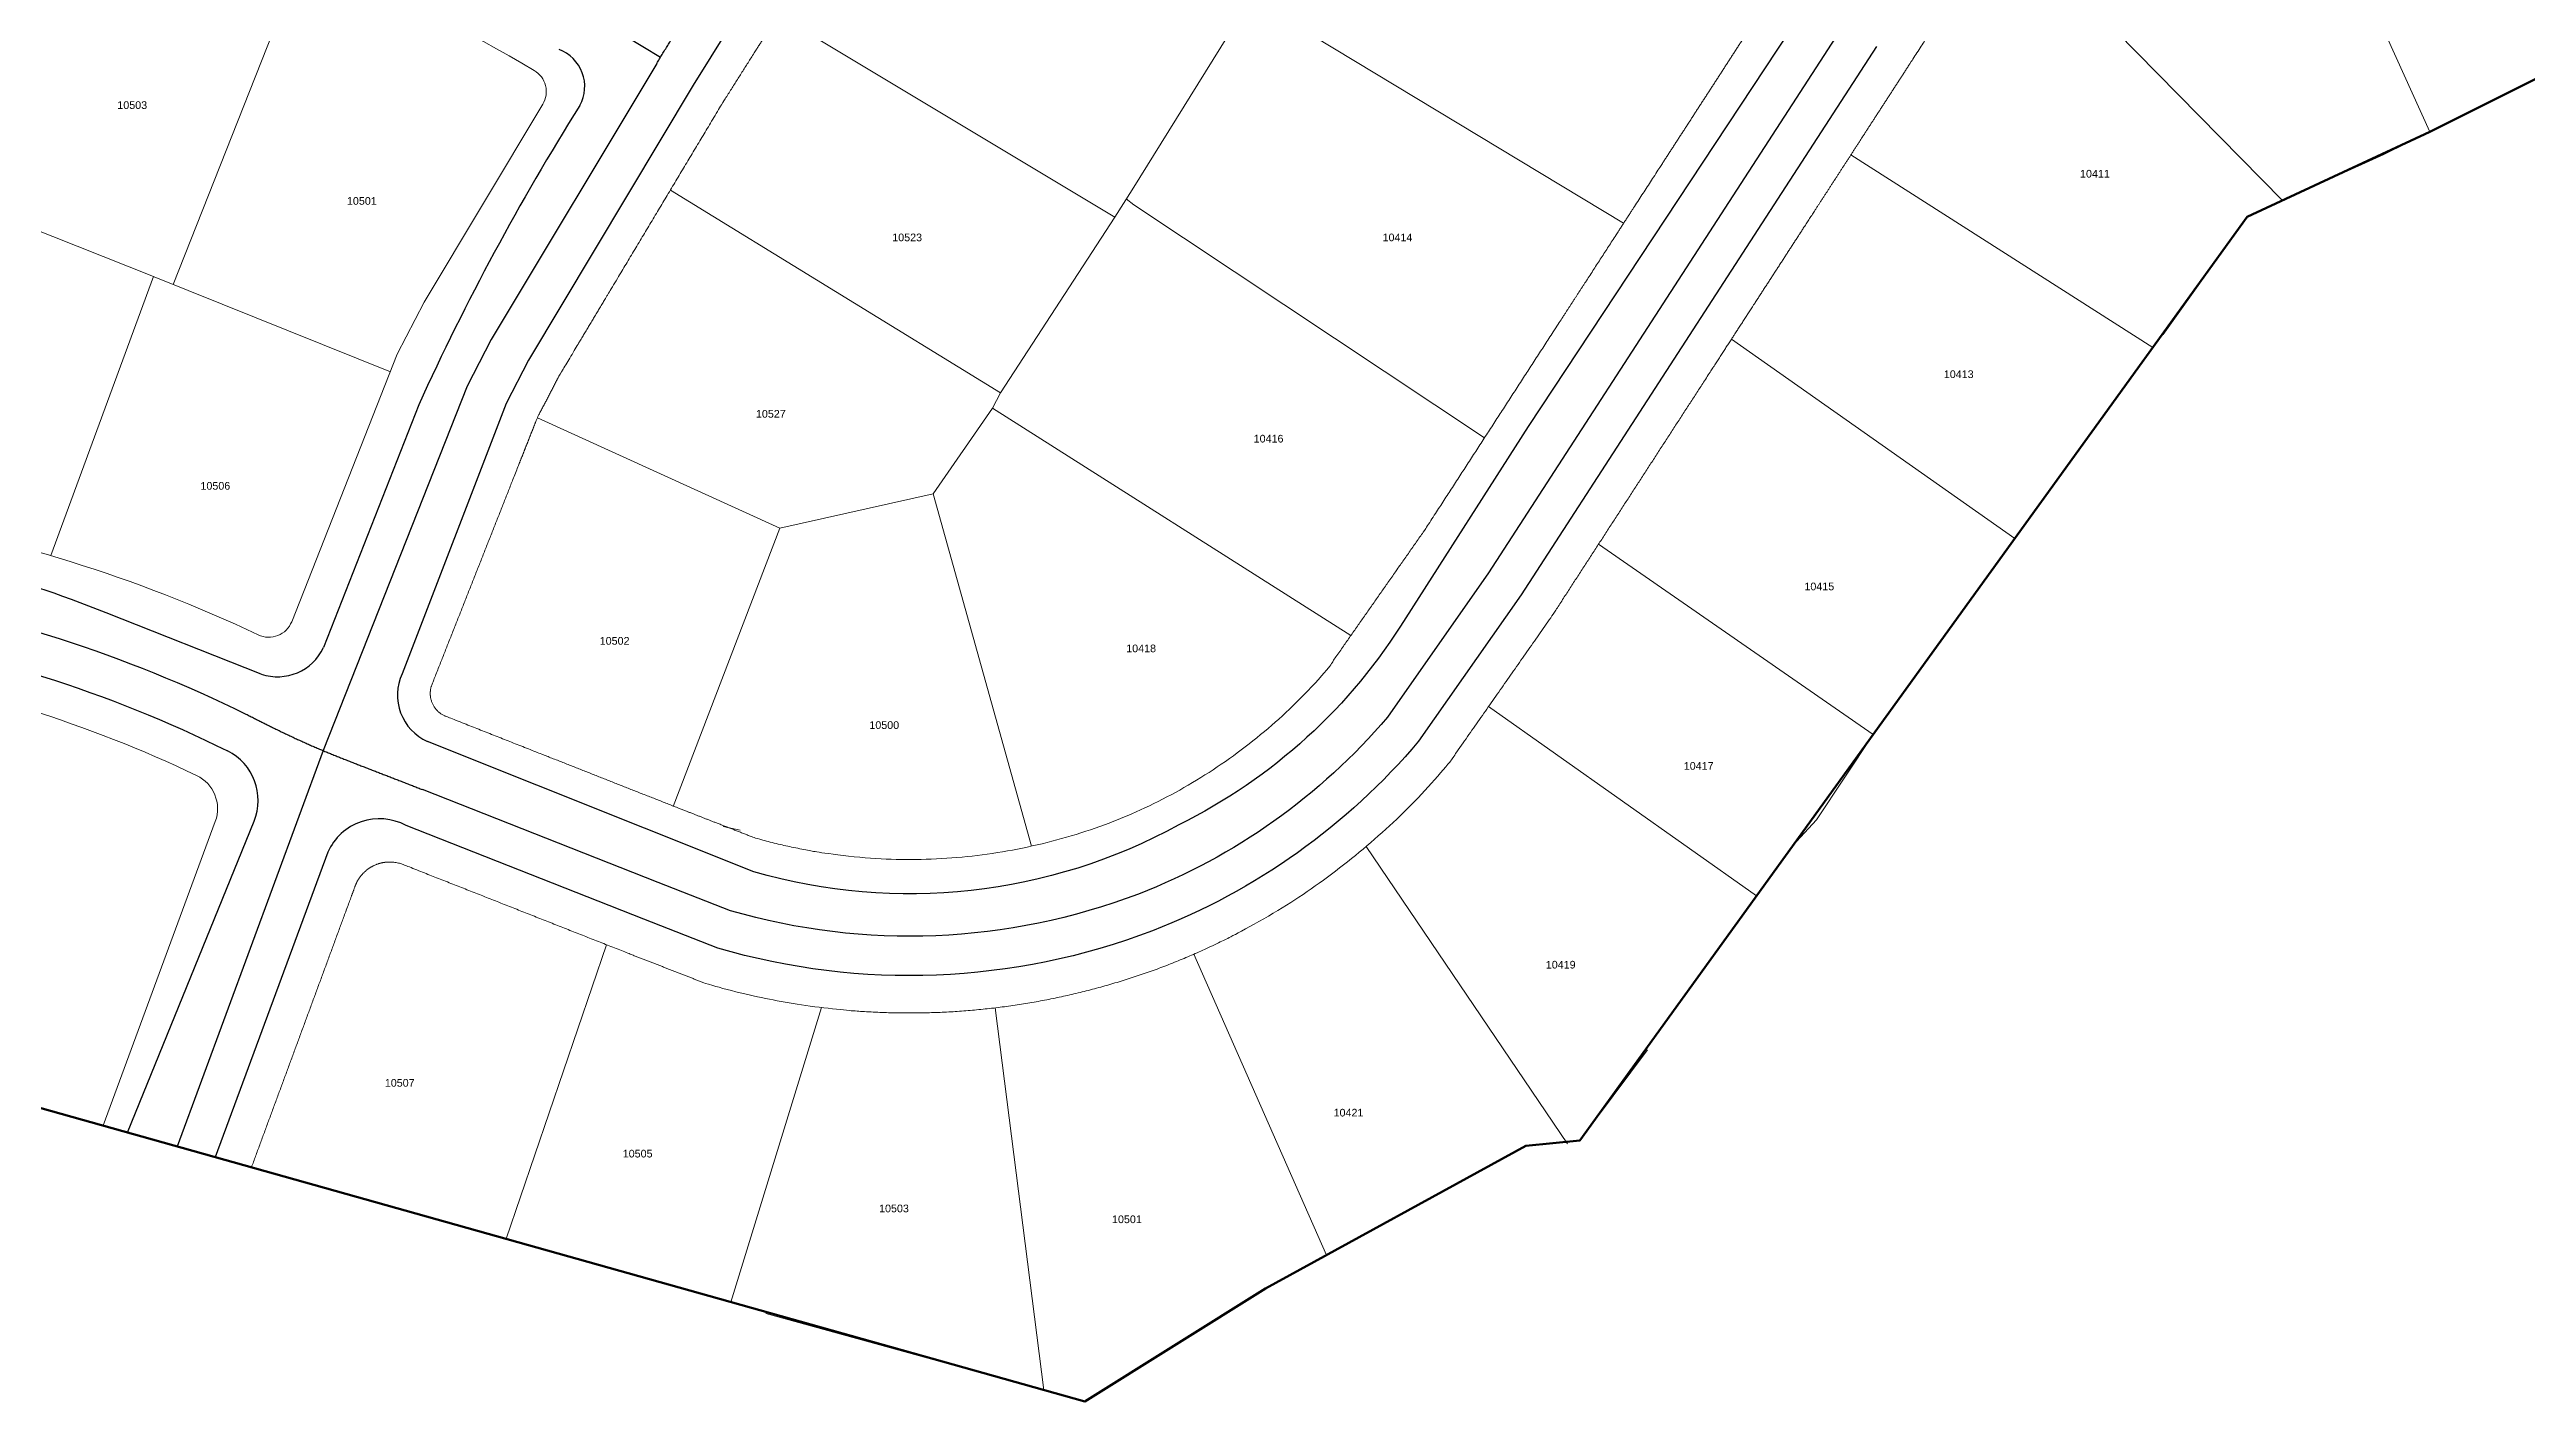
# Model space of a CAD drawing. Header units: inches. Extents: x 0 to 3095142, y 0 to 10137491.
# Drawn here: x 3092543 to 3093349, y 10136195 to 10136636 of the extents above; entities that cross this region are included whole.
import ezdxf
from ezdxf.enums import TextEntityAlignment as Align
from ezdxf.lldxf.tags import DXFTag

# ---------------------------------------------------------------- set-up
doc = ezdxf.new("R2010")
doc.units = ezdxf.units.IN
doc.header["$MEASUREMENT"] = 0
for name, color, linetype, lineweight in [('Addresses', 7, 'Continuous', 0), ('Parcels', 253, 'Continuous', 0), ('Project Boundary', 4, 'Continuous', 50), ('Right of Way (ROW)', 7, 'SOC_ROW', 0)]:
    doc.layers.add(name, color=color, linetype=linetype, lineweight=lineweight)
doc.layers.add('Centerline', color=250, linetype='CENTERu')
doc.layers.add('E_EOP', color=7, linetype='EOP_LINE')
doc.styles.add('LINETYPES', font='arial.ttf', dxfattribs={"oblique": 10, "height": 1})
doc.styles.add('SOC_LT_S', font='romans.shx')
doc.styles.get("Standard").update_dxf_attribs({"font": 'arial.ttf'})
doc.linetypes.add('CENTERu', pattern='A,1,-1.8,["C",LINETYPES,S=0.7,R=180,X=0.35,Y=0.175],0,["L",LINETYPES,S=0.7,R=180,X=0.1,Y=0.525],-1.8,10', length=14.6)
tags = doc.linetypes.add('EOP_LINE', pattern='A,3,-0.2,["EOP",Standard,S=0.1,R=0,X=-0.1,Y=-0.05],-0.25', length=3.45).pattern_tags.tags
tags[6] = DXFTag(74, 10)
tags = doc.linetypes.add('SOC_ROW', pattern='A,0.399525,-0.04311,["R/W",SOC_LT_S,S=0.049541,R=0,X=0,Y=-0.024771],-0.205888', length=0.648523).pattern_tags.tags
tags[6] = DXFTag(74, 10)

msp = doc.modelspace()

# ---------------------------------------------------------------- linework, layer by layer
at = {"layer": 'Centerline', "ltscale": 30}
msp.add_line((3092631.92, 10136407.4), (3092584.4, 10136278.48), dxfattribs=at)
at = {"layer": 'Centerline', "ltscale": 5}
for points in [[(3091713.25, 10136935.14), (3091728.74, 10136914.05), (3091767.41, 10136866.29, 0.040402), (3091769.19, 10136864.42), (3091799.54, 10136837.33, 0.053933), (3091906.05, 10136775.92, -0.048769), (3092020.45, 10136704.93), (3092221.54, 10136541.35), (3092236.8, 10136530.41, 0.092095), (3092365.85, 10136472.1), (3092482.16, 10136459.43, -0.073048), (3092606.74, 10136419.3)], [(3093126.89, 10136643.74), (3093088.27, 10136584.07), (3093011.27, 10136465.27), (3092978.4, 10136418.31, -0.124668), (3092897.34, 10136360.7, -0.163283), (3092764.5, 10136355.25), (3092740.94, 10136364.43), (3092664.2, 10136394.71, 0.429057), (3092664.2, 10136394.71, 0.429057)], [(3092740.51, 10136631.25), (3092686.64, 10136541.28), (3092678.81, 10136526.15), (3092631.92, 10136407.4, 0.413685), (3092631.92, 10136407.4, 0.413685)]]:
    msp.add_lwpolyline(points, format="xyb", dxfattribs=at)
msp.add_lwpolyline([(3092718.76, 10136647.18), (3092741.73, 10136633.3)], dxfattribs=at)
for points in [[(3092740.51, 10136631.25), (3092744.04, 10136637.16), (3092747.58, 10136643.07), (3092752.12, 10136648.39), (3092755.52, 10136654.36), (3092758.93, 10136660.35)], [(3092606.74, 10136419.3), (3092617.92, 10136413.73), (3092628.89, 10136407.75), (3092640.9, 10136403.9), (3092652.57, 10136399.3), (3092664.2, 10136394.71)]]:
    msp.add_open_spline(points, degree=5, dxfattribs=at)
at = {"layer": 'E_EOP', "ltscale": 30}
for p, q in [((3092801.08, 10136702.5), (3092752.38, 10136624.15)), ((3092663.02, 10136520.06), (3092632, 10136440.98)), ((3092611.69, 10136432.31), (3092561.2, 10136452.29)), ((3092568.22, 10136283.03), (3092609.39, 10136384.4)), ((3092633.41, 10136374.33), (3092596.76, 10136275.01))]:
    msp.add_line(p, q, dxfattribs=at)
for points in [[(3093458.74, 10137016.69), (3093507.31, 10136904.81, -0.400879), (3093500.17, 10136885.36), (3093283.76, 10136779.11), (3093216.83, 10136746.12, 0.141138), (3093129.68, 10136672.81), (3093024.2, 10136512.94), (3092984.41, 10136450.7, -0.14099), (3092910.51, 10136383.24, -0.198702), (3092772.13, 10136367.95), (3092665.86, 10136410.43)], [(3091790.54, 10136827.45, 0.055578), (3091900.38, 10136763.75, -0.048587), (3092012.14, 10136694.39), (3092213.38, 10136530.68), (3092229.05, 10136519.44, 0.092701), (3092363.49, 10136458.85), (3092477.26, 10136445.96, -0.079604), (3092600.75, 10136407.29)], [(3093137.66, 10136636.77), (3093099.03, 10136577.1), (3093021.91, 10136458.1), (3092988.57, 10136410.47, -0.125429), (3092901.95, 10136348.73, -0.163992), (3092760.36, 10136343.09), (3092736.25, 10136352.49), (3092658.87, 10136383.03, 0.437321), (3092633.41, 10136374.33)], [(3092752.38, 10136624.15), (3092698.73, 10136534.55), (3092691.45, 10136520.47), (3092657.58, 10136432.41, 0.418758), (3092665.86, 10136410.43)]]:
    msp.add_lwpolyline(points, format="xyb", dxfattribs=at)
for centre, radius, start, end in [((3092704.21, 10136623.74), 12.84, 331.09457, 69.62122), ((3093421.86, 10136174.74), 833.72, 147.92015, 155.53175), ((3092422.48, 10136108.44), 370.77, 68.02966, 82.93875), ((3092616.94, 10136448.13), 16.67, 251.6438, 334.58967), ((3092592.72, 10136391.18), 18, 337.89626, 63.50745)]:
    msp.add_arc(centre, radius, start, end, dxfattribs=at)
at = {"layer": 'Parcels'}
for p, q in [((3093230.99, 10136542.98), (3093230.99, 10136542.98)), ((3092830.46, 10136491.09), (3092780.56, 10136479.92)), ((3092780.56, 10136479.92), (3092780.56, 10136479.92)), ((3093136.59, 10136412.7), (3093047.17, 10136474.68)), ((3092969.8, 10136452.41), (3092969.8, 10136452.41))]:
    msp.add_line(p, q, dxfattribs=at)
at = {"layer": 'Parcels', "ltscale": 5}
msp.add_line((3092849.84, 10136518.95), (3092852.46, 10136523.9), dxfattribs=at)
at = {"layer": 'Parcels'}
for points in [[(3093394.39, 10136647.34), (3093317.82, 10136609), (3093263.94, 10136727.97)], [(3092548.53, 10136689.34), (3092518.94, 10136584.74), (3092576.6, 10136561.83)], [(3093181.71, 10136676.32), (3093269.87, 10136586.61), (3093258.32, 10136581.26), (3093230.99, 10136542.98)], [(3092625.19, 10136665.86), (3092583.08, 10136559.22)], [(3092780.05, 10136646.92), (3092889.6, 10136581.18), (3092895.29, 10136590.11), (3092931.11, 10136647.76)], [(3093055.32, 10136579.19), (3092933.86, 10136652.58)], [(3093317.82, 10136609), (3093302.81, 10136601.6), (3093269.87, 10136586.61)], [(3093129.33, 10136601.49), (3093227.6, 10136538.72)], [(3092744.94, 10136589.99), (3092852.46, 10136523.9), (3092889.6, 10136581.18)], [(3093009.98, 10136509.31), (3092895.82, 10136585.23), (3092893.37, 10136587.1)], [(3092653.78, 10136530.83), (3092576.89, 10136561.71), (3092576.6, 10136561.83), (3092576.6, 10136561.83), (3092543.23, 10136470.92)], [(3093182.66, 10136476.5), (3093090.44, 10136541.45)], [(3092966.53, 10136444.95), (3092849.84, 10136518.95), (3092830.46, 10136491.09), (3092862.56, 10136376.3)], [(3092701.63, 10136515.84), (3092780.56, 10136479.92), (3092745.84, 10136389.25)], [(3092503.42, 10136429.73), (3092477.35, 10136308.58), (3092555.99, 10136286.65), (3092555.95, 10136286.48)], [(3093011.36, 10136421.8), (3093098.59, 10136360.08)], [(3093136.59, 10136412.7), (3093118.15, 10136384.9)], [(3092767.67, 10136381.45), (3092762.1, 10136382.75)], [(3093110.34, 10136376.36), (3093118.15, 10136384.9)], [(3093037.04, 10136279.38), (3092971.48, 10136376.16)], [(3092691.51, 10136248.37), (3092724.11, 10136344.19)], [(3093007.82, 10136270.13), (3092938.62, 10136232.45), (3092958.57, 10136243.08), (3092915.4, 10136341.11)], [(3092794.09, 10136323.72), (3092764.66, 10136227.8)], [(3092850.74, 10136323.63), (3092866.57, 10136199.09)], [(3093007.85, 10136270.1), (3093007.82, 10136270.13), (3093018.76, 10136276.09), (3093023.52, 10136278.69), (3093041.07, 10136280.45), (3093063.04, 10136309.91)], [(3092879.84, 10136195.42), (3092938.62, 10136232.45), (3092938.78, 10136232.23)], [(3092776.03, 10136224.11), (3092835.02, 10136207.81)], [(3092879.84, 10136195.42), (3092853.31, 10136202.75)]]:
    msp.add_lwpolyline(points, dxfattribs=at)
at = {"layer": 'Project Boundary', "ltscale": 5}
msp.add_lwpolyline([(3092509.19, 10137181.88), (3092781.29, 10137091.43), (3092883.22, 10137279.35), (3093069.55, 10137399.43), (3093586.44, 10137478.82), (3093732.32, 10137491.16), (3093761.95, 10137393.73), (3093766.95, 10137354.51), (3093555.68, 10137319.28), (3093590.03, 10137073.65), (3093715.02, 10136807.15), (3093654.43, 10136778.96), (3093652.02, 10136778.96), (3093580.1, 10136744.38), (3093503.64, 10136703.56), (3093394.39, 10136647.34), (3093317.82, 10136609), (3093258.32, 10136581.26), (3093041.07, 10136280.45), (3093023.52, 10136278.69), (3092938.71, 10136232.19), (3092879.84, 10136195.42), (3092477.35, 10136308.58)], dxfattribs=at)
at = {"layer": 'Right of Way (ROW)', "ltscale": 80}
msp.add_lwpolyline([(3091625.75, 10136851.1), (3091702.93, 10136899.24, -0.378692), (3091709.46, 10136898.14), (3091747.97, 10136850.56, 0.040402), (3091752.54, 10136845.77), (3091783.79, 10136817.87, 0.054225), (3091895.47, 10136753.26, -0.048433), (3092004.97, 10136685.3), (3092206.35, 10136521.48), (3092222.37, 10136509.99, 0.093233), (3092361.53, 10136447.42), (3092478.74, 10136434.65, -0.069331), (3092590.67, 10136399.31, -0.387762), (3092596.77, 10136384.32), (3092560.26, 10136285.27)], format="xyb", dxfattribs=at)
msp.add_lwpolyline([(3092610.77, 10136445.11, 0.069321), (3092485.57, 10136484.21), (3092370.23, 10136496.77, -0.090841), (3092251.23, 10136550.82), (3092236.73, 10136561.23), (3092043.31, 10136718.57, -0.395996), (3092041.84, 10136729.42), (3092152.4, 10136884.19, -0.444283), (3092164.2, 10136885.54), (3092235.03, 10136823.18, 0.100582), (3092401.62, 10136725.27), (3092560.64, 10136686.38, -0.073933), (3092700.63, 10136628.92, -0.414917), (3092703.4, 10136617.94), (3092664.79, 10136553.46), (3092656.03, 10136536.51), (3092621.63, 10136449.41, -0.433376)], format="xyb", close=True, dxfattribs=at)
for points, weights, knots in [([(3092780.66, 10136647.98), (3092774.42, 10136638.12), (3092768.19, 10136628.27), (3092761.96, 10136618.41), (3092744.13, 10136588.65), (3092726.31, 10136558.88), (3092708.49, 10136529.11), (3092706.19, 10136524.67), (3092703.9, 10136520.23), (3092701.6, 10136515.79), (3092690.17, 10136486.84), (3092678.74, 10136457.9), (3092667.31, 10136428.96), (3092666.52, 10136426.96), (3092666.56, 10136424.81), (3092667.42, 10136422.84), (3092668.27, 10136420.87), (3092669.82, 10136419.37), (3092671.82, 10136418.58), (3092697.9, 10136408.29), (3092723.98, 10136398), (3092750.06, 10136387.71), (3092757.55, 10136384.79), (3092765.03, 10136381.87), (3092772.51, 10136378.96), (3092811, 10136368.02), (3092850.98, 10136369.77), (3092888.37, 10136384.04), (3092915.63, 10136394.62), (3092939.53, 10136411.49), (3092958.62, 10136433.64), (3092969.26, 10136448.84), (3092979.9, 10136464.04), (3092990.54, 10136479.24), (3093016.12, 10136518.71), (3093041.7, 10136558.18), (3093067.28, 10136597.65), (3093080.16, 10136617.54), (3093093.03, 10136637.43), (3093105.9, 10136657.32), (3093108.28, 10136660.99), (3093110.71, 10136664.8), (3093116.3, 10136673.41), (3093119.51, 10136678.25), (3093126.31, 10136687.89), (3093129.89, 10136692.69), (3093137.51, 10136702.08), (3093141.53, 10136706.67), (3093150.03, 10136715.52), (3093154.5, 10136719.77), (3093163.83, 10136727.87), (3093168.69, 10136731.72), (3093178.7, 10136739.01), (3093183.86, 10136742.45), (3093194.39, 10136748.98), (3093199.76, 10136752.06), (3093215.79, 10136760.72), (3093226.61, 10136765.9), (3093244.71, 10136774.17), (3093252.02, 10136777.41), (3093266.43, 10136783.8), (3093273.53, 10136786.95), (3093287.43, 10136793.3), (3093294.23, 10136796.49), (3093306.16, 10136802.3), (3093311.34, 10136804.9), (3093321.57, 10136810.18), (3093326.63, 10136812.86), (3093334.01, 10136816.8), (3093336.33, 10136818.05), (3093338.66, 10136819.3), (3093338.99, 10136819.48), (3093339.32, 10136819.65), (3093339.66, 10136819.81)], [1, 1, 1, 1, 1, 1, 1, 1, 1, 1, 1, 1, 1, 0.949236734923, 0.949236734923, 1, 0.949236734923, 0.949236734923, 1, 1, 1, 1, 1, 1, 1, 0.966029625439, 0.966029625439, 1, 0.980144403385, 0.980144403385, 1, 1, 1, 1, 1, 1, 1, 1, 1, 1, 1, 1, 1, 1, 1, 1, 1, 1, 1, 1, 1, 1, 1, 1, 1, 1, 1, 1, 1, 1, 1, 1, 1, 1, 1, 1, 1, 1, 1, 1, 1, 1, 1, 1], [0, 0, 0, 0, 1, 1, 1, 2, 2, 2, 3, 3, 3, 4, 4, 4, 4.785526, 4.785526, 4.785526, 5.571052, 5.571052, 5.571052, 6.571052, 6.571052, 6.571052, 7.571052, 7.571052, 7.571052, 8.212265, 8.212265, 8.212265, 8.701611, 8.701611, 8.701611, 9.701611, 9.701611, 9.701611, 10.701611, 10.701611, 10.701611, 11.701611, 11.701611, 11.701611, 11.751356, 11.751356, 11.812562, 11.812562, 11.873768, 11.873768, 11.934974, 11.934974, 11.99618, 11.99618, 12.057386, 12.057386, 12.118592, 12.118592, 12.179799, 12.179799, 12.299177, 12.299177, 12.380561, 12.380561, 12.461945, 12.461945, 12.543329, 12.543329, 12.607713, 12.607713, 12.672097, 12.672097, 12.701611, 12.701611, 12.701611, 13.823697, 13.823697, 13.823697, 13.823697]), ([(3092608.54, 10136271.69), (3092619.8, 10136302.22), (3092631.05, 10136332.75), (3092642.3, 10136363.28), (3092643.44, 10136366.35), (3092645.67, 10136368.75), (3092648.66, 10136370.09), (3092651.65, 10136371.42), (3092654.92, 10136371.5), (3092657.97, 10136370.29), (3092682.58, 10136360.58), (3092707.19, 10136350.87), (3092731.81, 10136341.16), (3092740.01, 10136337.96), (3092748.22, 10136334.76), (3092756.43, 10136331.56), (3092806.12, 10136316.86), (3092857.91, 10136318.87), (3092906.32, 10136337.37), (3092942.18, 10136351.26), (3092973.47, 10136373.61), (3092998.23, 10136403.04), (3093009.49, 10136419.12), (3093020.75, 10136435.21), (3093032.01, 10136451.29), (3093057.76, 10136491.02), (3093083.51, 10136530.75), (3093109.26, 10136570.49), (3093122.13, 10136590.37), (3093135, 10136610.26), (3093147.88, 10136630.15), (3093150.39, 10136634.02), (3093152.78, 10136637.78), (3093157.5, 10136645.05), (3093159.82, 10136648.55), (3093164.47, 10136655.3), (3093166.81, 10136658.53), (3093171.57, 10136664.76), (3093174, 10136667.74), (3093180.37, 10136675.06), (3093184.42, 10136679.23), (3093193.05, 10136687.16), (3093197.63, 10136690.91), (3093207.43, 10136698.11), (3093212.64, 10136701.54), (3093223.69, 10136708.18), (3093229.52, 10136711.38), (3093241.71, 10136717.63), (3093248.06, 10136720.68), (3093261.11, 10136726.72), (3093267.81, 10136729.71), (3093281.5, 10136735.79), (3093288.48, 10136738.87), (3093302.44, 10136745.16), (3093309.41, 10136748.37), (3093320.39, 10136753.6), (3093324.45, 10136755.58), (3093328.47, 10136757.58)], [1, 1, 1, 1, 0.947796279575, 0.947796279575, 1, 0.947796279575, 0.947796279575, 1, 1, 1, 1, 1, 1, 1, 0.964824940536, 0.964824940536, 1, 0.979133306478, 0.979133306478, 1, 1, 1, 1, 1, 1, 1, 1, 1, 1, 1, 1, 1, 1, 1, 1, 1, 1, 1, 1, 1, 1, 1, 1, 1, 1, 1, 1, 1, 1, 1, 1, 1, 1, 1, 1, 1], [0.009758, 0.009758, 0.009758, 0.009758, 1, 1, 1, 1.796741, 1.796741, 1.796741, 2.593481, 2.593481, 2.593481, 3.593481, 3.593481, 3.593481, 4.593481, 4.593481, 4.593481, 5.246065, 5.246065, 5.246065, 5.74778, 5.74778, 5.74778, 6.74778, 6.74778, 6.74778, 7.74778, 7.74778, 7.74778, 8.74778, 8.74778, 8.74778, 8.797471, 8.797471, 8.847162, 8.847162, 8.896853, 8.896853, 8.946543, 8.946543, 9.023506, 9.023506, 9.10047, 9.10047, 9.177433, 9.177433, 9.254396, 9.254396, 9.331359, 9.331359, 9.408322, 9.408322, 9.486517, 9.486517, 9.564712, 9.564712, 9.611299, 9.611299, 9.611299, 9.611299])]:
    msp.add_rational_spline(points, weights, degree=3, knots=knots, dxfattribs=at)

# ---------------------------------------------------------------- texts
at = {"layer": 'Addresses'}
for s, p in [('10503', (3092569.72, 10136617.67)), ('10411', (3093208.77, 10136595.31)), ('10501', (3092644.48, 10136586.46)), ('10523', (3092822.03, 10136574.57)), ('10414', (3092981.68, 10136574.57)), ('10413', (3093164.42, 10136530.02)), ('10527', (3092777.65, 10136517.11)), ('10416', (3092939.71, 10136509.02)), ('10506', (3092596.78, 10136493.65)), ('10415', (3093119.03, 10136460.89)), ('10502', (3092726.78, 10136443.16)), ('10418', (3092898.21, 10136440.71)), ('10500', (3092814.58, 10136415.73)), ('10417', (3093079.75, 10136402.43)), ('10419', (3093034.83, 10136337.69)), ('10507', (3092656.81, 10136299.2)), ('10421', (3092965.73, 10136289.49)), ('10505', (3092734.28, 10136276.15)), ('10503', (3092817.74, 10136258.29)), ('10501', (3092893.59, 10136254.76))]:
    msp.add_text(s, height=2.5, dxfattribs=at).set_placement(p, align=Align.MIDDLE_CENTER)

doc.saveas('drawing.dxf')
